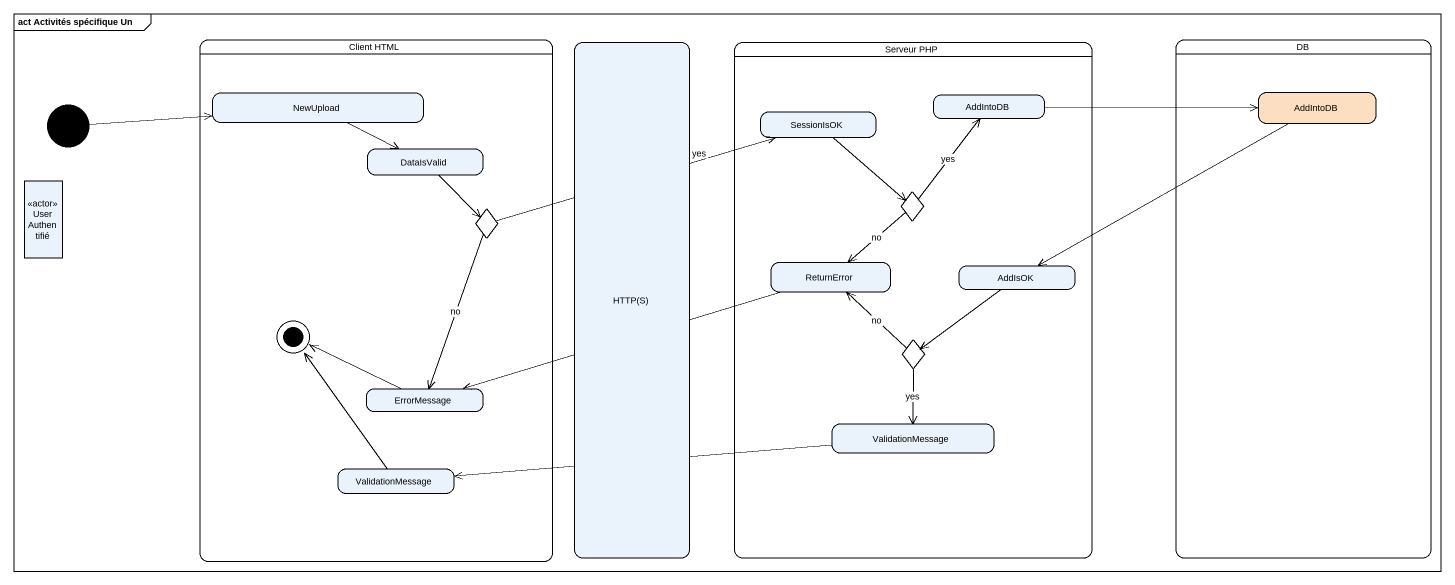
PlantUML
@startuml
mainframe act Activités spécifique Un
hide empty description
state "Client HTML" as Client_HTML #FFFFFF {
  state NewUpload
  state DataIsValid
  state choice2 <<choice>>
  state ErrorMessage
  state "ValidationMessage" as ValidationMessage_2
  ErrorMessage -left-> [*]
  ValidationMessage_2 -up-> [*]
}
state "HTTP(S)" as HTTP_S
state "Serveur PHP" as Serveur_PHP #FFFFFF {
  state SessionIsOK
  state AddIntoDB
  state choice1 <<choice>>
  state ReturnError
  state AddIsOK
  state choice3 <<choice>>
  state ValidationMessage
}
state DB #FFFFFF {
  state "AddIntoDB" as AddIntoDB_2 #FCDFC1
}
state initial1 <<start>>
state UserAuthentifié <<actor>>
initial1 -right-> NewUpload
NewUpload -right-> DataIsValid
SessionIsOK --> choice1
AddIntoDB -right-> AddIntoDB_2
AddIntoDB_2 -left-> AddIsOK
DataIsValid --> choice2
choice1 -up-> AddIntoDB : yes
choice1 --> ReturnError : no
choice2 -right-> SessionIsOK : yes
choice2 --> ErrorMessage : no
ReturnError -left-> ErrorMessage
AddIsOK --> choice3
choice3 -up-> ReturnError : no
choice3 --> ValidationMessage : yes
ValidationMessage -left-> ValidationMessage_2
@enduml
